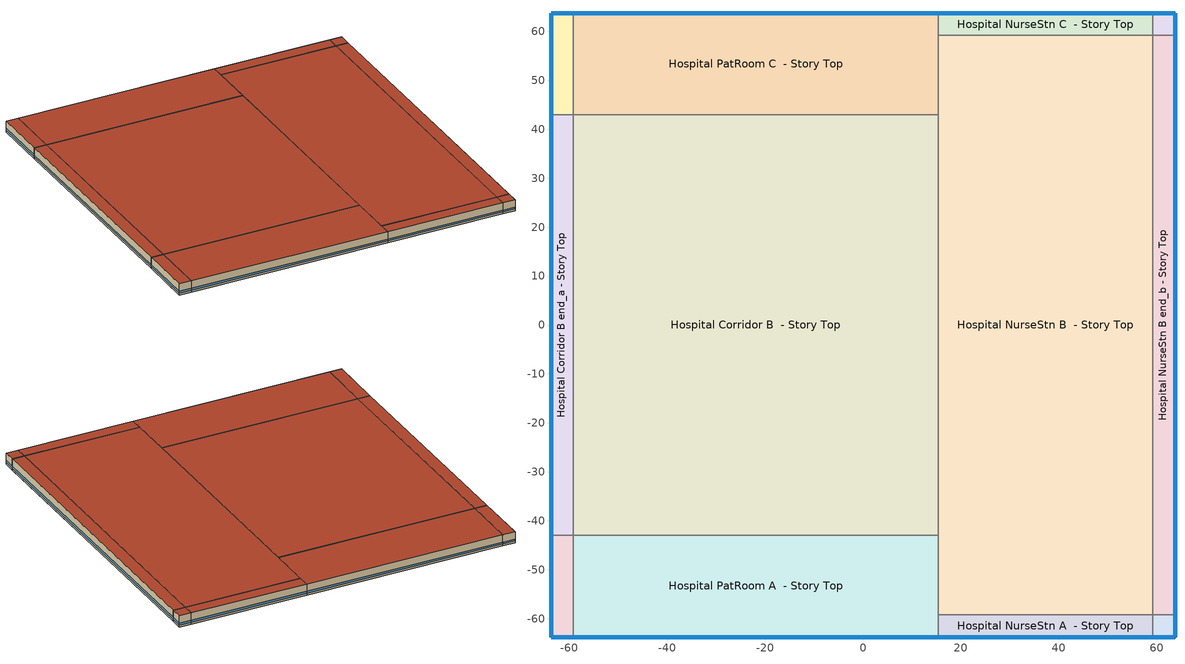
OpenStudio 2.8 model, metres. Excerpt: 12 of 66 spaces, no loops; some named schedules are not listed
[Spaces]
Hospital PatRoom A end_a - Story Top
 floor adiabatic (Typical Interior Floor): -63.75,-63.75 -63.75,-42.92 -59.18,-42.92 -59.18,-63.75 z4.27
 wall outside: -63.75,-42.92 -63.75,-63.75 -59.18,-63.75 z4.27:8.53
 wall to Hospital Corridor B end_a - Story Top: -59.18,-42.92 -63.75,-42.92 z4.27:8.53
 wall to Hospital PatRoom A  - Story Top: -59.18,-63.75 -59.18,-42.92 z4.27:8.53
 window: -63.75,-42.95 -63.75,-63.73 z5.03:5.71; -63.73,-63.75 -59.21,-63.75 z5.03:5.72
 roof outside: -59.18,-63.75 -59.18,-42.92 -63.75,-42.92 -63.75,-63.75 z8.53
Hospital Corridor B end_a - Story Top
 floor adiabatic (Typical Interior Floor): -63.75,-42.92 -63.75,42.92 -59.18,42.92 -59.18,-42.92 z4.27
 wall outside: -63.75,42.92 -63.75,-42.92 z4.27:8.53
 wall to Hospital PatRoom C end_a - Story Top: -59.18,42.92 -63.75,42.92 z4.27:8.53
 wall to Hospital Corridor B  - Story Top: -59.18,-42.92 -59.18,42.92 z4.27:8.53
 window: -63.75,42.9 -63.75,-42.9 z5.03:5.71
 roof outside: -59.18,-42.92 -59.18,42.92 -63.75,42.92 -63.75,-42.92 z8.53
Hospital PatRoom C end_a - Story Top
 floor adiabatic (Typical Interior Floor): -63.75,42.92 -63.75,63.75 -59.18,63.75 -59.18,42.92 z4.27
 wall outside: -59.18,63.75 -63.75,63.75 -63.75,42.92 z4.27:8.53
 wall to Hospital PatRoom C  - Story Top: -59.18,42.92 -59.18,63.75 z4.27:8.53
 window: -63.75,63.73 -63.75,42.95 z5.03:5.71; -59.21,63.75 -63.73,63.75 z5.03:5.72
 roof outside: -59.18,42.92 -59.18,63.75 -63.75,63.75 -63.75,42.92 z8.53
Hospital PatRoom A  - Story Top
 floor adiabatic (Typical Interior Floor): -59.18,-63.75 -59.18,-42.92 15.39,-42.92 15.39,-63.75 z4.27
 wall outside: -59.18,-63.75 15.39,-63.75 z4.27:8.53
 wall to Hospital Corridor B  - Story Top: 15.39,-42.92 -59.18,-42.92 z4.27:8.53
 wall to Hospital NurseStn A  - Story Top: 15.39,-63.75 15.39,-59.18 z4.27:8.53
 wall to Hospital NurseStn B  - Story Top: 15.39,-59.18 15.39,-42.92 z4.27:8.53
 window: -59.16,-63.75 15.36,-63.75 z5.03:5.71
 roof outside: 15.39,-63.75 15.39,-42.92 -59.18,-42.92 -59.18,-63.75 z8.53
Hospital Corridor B  - Story Top
 floor adiabatic (Typical Interior Floor): -59.18,-42.92 -59.18,42.92 15.39,42.92 15.39,-42.92 z4.27
 wall to Hospital PatRoom C  - Story Top: 15.39,42.92 -59.18,42.92 z4.27:8.53
 wall to Hospital NurseStn B  - Story Top: 15.39,-42.92 15.39,42.92 z4.27:8.53
 roof outside: 15.39,-42.92 15.39,42.92 -59.18,42.92 -59.18,-42.92 z8.53
Hospital PatRoom C  - Story Top
 floor adiabatic (Typical Interior Floor): -59.18,42.92 -59.18,63.75 15.39,63.75 15.39,42.92 z4.27
 wall outside: 15.39,63.75 -59.18,63.75 z4.27:8.53
 wall to Hospital NurseStn B  - Story Top: 15.39,42.92 15.39,59.18 z4.27:8.53
 wall to Hospital NurseStn C  - Story Top: 15.39,59.18 15.39,63.75 z4.27:8.53
 window: 15.36,63.75 -59.16,63.75 z5.03:5.71
 roof outside: 15.39,42.92 15.39,63.75 -59.18,63.75 -59.18,42.92 z8.53
Hospital NurseStn A  - Story Top
 floor adiabatic (Typical Interior Floor): 15.39,-63.75 15.39,-59.18 59.18,-59.18 59.18,-63.75 z4.27
 wall outside: 15.39,-63.75 59.18,-63.75 z4.27:8.53
 wall to Hospital NurseStn B  - Story Top: 59.18,-59.18 15.39,-59.18 z4.27:8.53
 wall to Hospital NurseStn A end_b - Story Top: 59.18,-63.75 59.18,-59.18 z4.27:8.53
 window: 15.41,-63.75 59.16,-63.75 z5.03:5.71
 roof outside: 59.18,-63.75 59.18,-59.18 15.39,-59.18 15.39,-63.75 z8.53
Hospital NurseStn B  - Story Top
 floor adiabatic (Typical Interior Floor): 15.39,-59.18 15.39,59.18 59.18,59.18 59.18,-59.18 z4.27
 wall to Hospital NurseStn C  - Story Top: 59.18,59.18 15.39,59.18 z4.27:8.53
 wall to Hospital NurseStn B end_b - Story Top: 59.18,-59.18 59.18,59.18 z4.27:8.53
 roof outside: 59.18,-59.18 59.18,59.18 15.39,59.18 15.39,-59.18 z8.53
Hospital NurseStn C  - Story Top
 floor adiabatic (Typical Interior Floor): 15.39,59.18 15.39,63.75 59.18,63.75 59.18,59.18 z4.27
 wall outside: 59.18,63.75 15.39,63.75 z4.27:8.53
 wall to Hospital NurseStn C end_b - Story Top: 59.18,59.18 59.18,63.75 z4.27:8.53
 window: 59.16,63.75 15.41,63.75 z5.03:5.71
 roof outside: 59.18,59.18 59.18,63.75 15.39,63.75 15.39,59.18 z8.53
Hospital NurseStn A end_b - Story Top
 floor adiabatic (Typical Interior Floor): 59.18,-63.75 59.18,-59.18 63.75,-59.18 63.75,-63.75 z4.27
 wall outside: 59.18,-63.75 63.75,-63.75 63.75,-59.18 z4.27:8.53
 wall to Hospital NurseStn B end_b - Story Top: 63.75,-59.18 59.18,-59.18 z4.27:8.53
 window: 63.75,-63.73 63.75,-59.21 / 59.21,-63.75 63.73,-63.75 z5.03:5.72
 roof outside: 63.75,-63.75 63.75,-59.18 59.18,-59.18 59.18,-63.75 z8.53
Hospital NurseStn B end_b - Story Top
 floor adiabatic (Typical Interior Floor): 59.18,-59.18 59.18,59.18 63.75,59.18 63.75,-59.18 z4.27
 wall outside: 63.75,-59.18 63.75,59.18 z4.27:8.53
 wall to Hospital NurseStn C end_b - Story Top: 63.75,59.18 59.18,59.18 z4.27:8.53
 window: 63.75,-59.16 63.75,59.16 z5.03:5.71
 roof outside: 63.75,-59.18 63.75,59.18 59.18,59.18 59.18,-59.18 z8.53
Hospital NurseStn C end_b - Story Top
 floor adiabatic (Typical Interior Floor): 59.18,59.18 59.18,63.75 63.75,63.75 63.75,59.18 z4.27
 wall outside: 63.75,59.18 63.75,63.75 59.18,63.75 z4.27:8.53
 window: 63.73,63.75 59.21,63.75 / 63.75,59.21 63.75,63.73 z5.03:5.72
 roof outside: 63.75,59.18 63.75,63.75 59.18,63.75 59.18,59.18 z8.53
[Site]
Dodge Co_WI_USA: Latitude {deg}=43.43; Longitude {deg}=-88.7; Time Zone {hr}=-6; Elevation {m}=285; Terrain=City
[Site:WaterMainsTemperature]
Calculation Method=Correlation; Annual Average Outdoor Air Temperature {C}=8.76917; Maximum Difference In Monthly Average Outdoor Air Temperatures {deltaC}=28.25
[SizingPeriod:DesignDay] Daily Dry-Bulb Temperature Range {deltaC}=10.1; Barometric Pressure {Pa}=97948; Wind Speed {m/s}=4.8; Wind Direction {deg}=210; Sky Clearness=0; Rain Indicator=0; Snow Indicator=0; Day of Month=21; Month=7; Day Type=SummerDesignDay; Daylight Saving Time Indicator=0; Dry-Bulb Temperature Range Modifier Type=DefaultMultipliers; Solar Model Indicator=ASHRAETau; ASHRAE Taub=0.391; ASHRAE Taud=2.254
Name | Maximum Dry-Bulb Temperature {C} | Humidity Indicating Conditions at Maximum Dry-Bulb | Humidity Indicating Type
Dodge Co Ann Clg .4% Condns DB=>MWB 1 | 31.1 | 23.9 | Wetbulb
Dodge Co Ann Clg .4% Condns WB=>MDB 1 | 28.9 | 25.5 | Wetbulb
Dodge Co Ann Clg 1% Condns DB=>MWB 1 | 29 | 22.5 | Wetbulb
Dodge Co Ann Clg 2% Condns DP=>MDB 1 | 25.3 | 22.4 | Dewpoint
[ClimateZones]
Climate Zone Institution Name 1=ASHRAE; Climate Zone Document Name 1=ANSI/ASHRAE Standard 169; Climate Zone Document Year 1=2006; Climate Zone Value 1=ASHRAE 169-2013-6A
[Building]
ComStock DOE Ref Pre-1980|Hospital: North Axis {deg}=180; Default Construction Set=Res ComStock DOE Ref Pre-1980 - Hospital - ASHRAE 169-2013-6A; Default Schedule Set=Building Default Schedule Set; Standards Building Type=Hospital
[Site:GroundTemperature:BuildingSurface]
19.332, 19.336, 19.402, 19.499, 20.187, 21.576, 22.125, 22.272, 20.641, 19.872, 19.644, 19.476
[DefaultConstructionSet]
Res ComStock DOE Ref Pre-1980 - Hospital - ASHRAE 169-2013-6A: Default Exterior Surface Constructions=Default Surface Constructions 1; Default Interior Surface Constructions=Default Surface Constructions 2; Default Ground Contact Surface Constructions=Default Surface Constructions 3; Default Exterior SubSurface Constructions=Default Sub Surface Constructions 1; Default Interior SubSurface Constructions=Default Sub Surface Constructions 2; Interior Partition Construction=Typical Interior Partition
[DefaultSurfaceConstructions]
Name | Floor Construction | Wall Construction | Roof Ceiling Construction
Default Surface Constructions 1 | Typical Insulated Exterior Mass Floor | Typical Insulated Exterior Mass Wall R-6.9 | Typical IEAD Roof R-16.67
Default Surface Constructions 2 | Typical Interior Floor | Typical Interior Wall | Typical Interior Ceiling
Default Surface Constructions 3 | ext-slab | Typical Insulated Basement Mass Wall
[Construction]
Typical Insulated Exterior Mass Floor: 4 in. Normalweight Concrete Floor, Typical Carpet Pad
Typical Insulated Exterior Mass Wall R-6.9: 1IN Stucco, 8IN CONCRETE HW RefBldg, Typical Insulation R-4.51, 1/2IN Gypsum
Typical IEAD Roof R-16.67: Roof Membrane, Typical Insulation R-15.55, Metal Roof Surface
Typical Interior Floor: 100mm Normalweight concrete floor, CP02 CARPET PAD
Typical Interior Wall: G01 13mm gypsum board, G01 13mm gypsum board
Typical Interior Ceiling: CP02 CARPET PAD, 100mm Normalweight concrete floor
ext-slab: 6 in. Normalweight Concrete Floor
Typical Insulated Basement Mass Wall: 8 in. Concrete Block Basement Wall
U 0.62 SHGC 0.41 Simple Glazing Window U-0.62 SHGC 0.41: U 0.62 SHGC 0.41 Simple Glazing U-1.23 SHGC 0.41
U 0.62 SHGC 0.41 Simple Glazing Window U-0.62 SHGC 0.41 1: U 0.62 SHGC 0.41 Simple Glazing U-1.23 SHGC 0.41 1
Typical Insulated Metal Door: F08 Metal surface, Typical Insulation
U 0.88 SHGC 0.16 Sgl Ref-A-L Clr 6mm: REF A CLEAR LO 6MM
Typical Overhead Door: Typical Insulation
Typical Interior Window: Clear 3mm
Typical Interior Door; Typical Interior Partition: G05 25mm wood
InteriorFurnishings 1: Std Wood 6inch 1
[Material:NoMass] Roughness=Smooth; Thermal Absorptance=0.9; Solar Absorptance=0.7
Name | Thermal Resistance {m2-K/W} | Visible Absorptance
Typical Insulation R-4.51 | 0.793917 | 0.7
Typical Carpet Pad; CP02 CARPET PAD | 0.21648 | 0.8
Typical Insulation R-15.55 | 2.73841 | 0.7
Typical Insulation | 0.0282222 | 0.7
[Material]
Name | Roughness | Thickness {m} | Conductivity {W/m-K} | Density {kg/m3} | Specific Heat {J/kg-K} | Thermal Absorptance | Solar Absorptance | Visible Absorptance
4 in. Normalweight Concrete Floor | MediumRough | 0.1016 | 2.31 | 2322 | 832 | 0.9 | 0.7 | 0.7
1IN Stucco | Smooth | 0.0253 | 0.6918 | 1858 | 837 | 0.9 | 0.7 | 0.92
8IN CONCRETE HW RefBldg | Rough | 0.2032 | 1.311 | 2240 | 836.8 | 0.9 | 0.7 | 0.7
1/2IN Gypsum | Smooth | 0.0127 | 0.16 | 784.9 | 830 | 0.9 | 0.4 | 0.4
Roof Membrane | VeryRough | 0.0095 | 0.16 | 1121.29 | 1460 | 0.9 | 0.7 | 0.7
Metal Roof Surface; F08 Metal surface | Smooth | 0.0008 | 45.28 | 7824 | 500 | 0.9 | 0.7 | 0.7
100mm Normalweight concrete floor | MediumRough | 0.1016 | 2.31045 | 2322 | 832.557 |  | 0 | 0
G01 13mm gypsum board | Smooth | 0.0127 | 0.160031 | 800.001 | 1090.73 | 0.9 | 0.7 | 0.5
6 in. Normalweight Concrete Floor | MediumRough | 0.1524 | 2.31 | 2322 | 832 | 0.9 | 0.7 | 0.7
8 in. Concrete Block Basement Wall | MediumRough | 0.2032 | 1.326 | 1842 | 912 | 0.9 | 0.7 | 0.7
G05 25mm wood | MediumSmooth | 0.0254 | 0.15 | 608 | 1630 | 0.9 | 0.5 | 0.5
Std Wood 6inch 1 | MediumSmooth | 0.15 | 0.12 | 540 | 1210 | 0.9 | 0.7 | 0.7
[DefaultSubSurfaceConstructions]
Name | Fixed Window Construction | Operable Window Construction | Door Construction | Glass Door Construction | Overhead Door Construction | Tubular Daylight Dome Construction | Tubular Daylight Diffuser Construction
Default Sub Surface Constructions 1 | U 0.62 SHGC 0.41 Simple Glazing Window U-0.62 SHGC 0.41 | U 0.62 SHGC 0.41 Simple Glazing Window U-0.62 SHGC 0.41 1 | Typical Insulated Metal Door | U 0.88 SHGC 0.16 Sgl Ref-A-L Clr 6mm | Typical Overhead Door | Typical Interior Window | Typical Interior Window
Default Sub Surface Constructions 2 | Typical Interior Window | Typical Interior Window | Typical Interior Door
[WindowMaterial:SimpleGlazingSystem] U-Factor {W/m2-K}=7; Solar Heat Gain Coefficient=0.41; Visible Transmittance=0.32
U 0.62 SHGC 0.41 Simple Glazing U-1.23 SHGC 0.41; U 0.62 SHGC 0.41 Simple Glazing U-1.23 SHGC 0.41 1
[WindowMaterial:Glazing] Optical Data Type=SpectralAverage; Infrared Transmittance at Normal Incidence=0; Front Side Infrared Hemispherical Emissivity=0.84; Conductivity {W/m-K}=0.9; Dirt Correction Factor for Solar and Visible Transmittance=1; Solar Diffusing=No
Name | Thickness {m} | Solar Transmittance at Normal Incidence | Front Side Solar Reflectance at Normal Incidence | Back Side Solar Reflectance at Normal Incidence | Visible Transmittance at Normal Incidence | Front Side Visible Reflectance at Normal Incidence | Back Side Visible Reflectance at Normal Incidence | Back Side Infrared Hemispherical Emissivity
REF A CLEAR LO 6MM | 0.006 | 0.066 | 0.341 | 0.493 | 0.08 | 0.41 | 0.37 | 0.4
Clear 3mm | 0.003 | 0.837 | 0.075 | 0.075 | 0.898 | 0.081 | 0.081 | 0.84
[SpaceType] Standards Building Type=Hospital
Name | Default Schedule Set | Design Specification Outdoor Air Object | Standards Space Type
Hospital PatRoom - ComStock DOE Ref Pre-1980 | Hospital PatRoom Schedule Set | Hospital PatRoom Ventilation | PatRoom
Hospital NurseStn - ComStock DOE Ref Pre-1980 | Hospital NurseStn Schedule Set | Hospital NurseStn Ventilation | NurseStn
Hospital Corridor - ComStock DOE Ref Pre-1980 | Hospital Corridor Schedule Set | Hospital Corridor Ventilation | Corridor
[BuildingStory]
Story Top: Nominal Z Coordinate {m}=4.2672; Nominal Floor to Floor Height {m}=4.2672
[Space] Building Story=Story Top
Name | Space Type | Thermal Zone
Hospital PatRoom A end_a - Story Top | Hospital PatRoom - ComStock DOE Ref Pre-1980 | Zone Hospital PatRoom A end_a - Story Top
Hospital Corridor B end_a - Story Top | Hospital Corridor - ComStock DOE Ref Pre-1980 | Zone Hospital Corridor B end_a - Story Top
Hospital PatRoom C end_a - Story Top | Hospital PatRoom - ComStock DOE Ref Pre-1980 | Zone Hospital PatRoom C end_a - Story Top
Hospital PatRoom A  - Story Top | Hospital PatRoom - ComStock DOE Ref Pre-1980 | Zone Hospital PatRoom A  - Story Top
Hospital Corridor B  - Story Top | Hospital Corridor - ComStock DOE Ref Pre-1980 | Zone Hospital Corridor B  - Story Top
Hospital PatRoom C  - Story Top | Hospital PatRoom - ComStock DOE Ref Pre-1980 | Zone Hospital PatRoom C  - Story Top
Hospital NurseStn A  - Story Top | Hospital NurseStn - ComStock DOE Ref Pre-1980 | Zone Hospital NurseStn A  - Story Top
Hospital NurseStn B  - Story Top | Hospital NurseStn - ComStock DOE Ref Pre-1980 | Zone Hospital NurseStn B  - Story Top
Hospital NurseStn C  - Story Top | Hospital NurseStn - ComStock DOE Ref Pre-1980 | Zone Hospital NurseStn C  - Story Top
Hospital NurseStn A end_b - Story Top | Hospital NurseStn - ComStock DOE Ref Pre-1980 | Zone Hospital NurseStn A end_b - Story Top
Hospital NurseStn B end_b - Story Top | Hospital NurseStn - ComStock DOE Ref Pre-1980 | Zone Hospital NurseStn B end_b - Story Top
Hospital NurseStn C end_b - Story Top | Hospital NurseStn - ComStock DOE Ref Pre-1980 | Zone Hospital NurseStn C end_b - Story Top
[ThermalZone] Multiplier=1; Use Ideal Air Loads=No
Name | Thermostat
Zone Hospital PatRoom A end_a - Story Top | Hospital PatRoom - ComStock DOE Ref Pre-1980 Thermostat 2
Zone Hospital Corridor B end_a - Story Top | Hospital Corridor - ComStock DOE Ref Pre-1980 Thermostat 1
Zone Hospital PatRoom C end_a - Story Top | Hospital PatRoom - ComStock DOE Ref Pre-1980 Thermostat 3
Zone Hospital PatRoom A  - Story Top | Hospital PatRoom - ComStock DOE Ref Pre-1980 Thermostat 1
Zone Hospital Corridor B  - Story Top | Hospital Corridor - ComStock DOE Ref Pre-1980 Thermostat
Zone Hospital PatRoom C  - Story Top | Hospital PatRoom - ComStock DOE Ref Pre-1980 Thermostat
Zone Hospital NurseStn A  - Story Top | Hospital NurseStn - ComStock DOE Ref Pre-1980 Thermostat 8
Zone Hospital NurseStn B  - Story Top | Hospital NurseStn - ComStock DOE Ref Pre-1980 Thermostat 5
Zone Hospital NurseStn C  - Story Top | Hospital NurseStn - ComStock DOE Ref Pre-1980 Thermostat 2
Zone Hospital NurseStn A end_b - Story Top | Hospital NurseStn - ComStock DOE Ref Pre-1980 Thermostat 1
Zone Hospital NurseStn B end_b - Story Top | Hospital NurseStn - ComStock DOE Ref Pre-1980 Thermostat 3
Zone Hospital NurseStn C end_b - Story Top | Hospital NurseStn - ComStock DOE Ref Pre-1980 Thermostat
[People:Definition] Number of People Calculation Method=People/Area; Fraction Radiant=0.3
Name | People per Space Floor Area {person/m2}
Hospital Corridor People Definition | 0.0107639
Hospital PatRoom People Definition | 0.0538196
Hospital NurseStn People Definition | 0.0768543
[People] Work Efficiency Schedule=Work Efficiency Schedule; Clothing Insulation Schedule=Clothing Schedule; Air Velocity Schedule=Air Velocity Schedule; Multiplier=1
Name | People Definition | Space or SpaceType
Hospital Corridor People | Hospital Corridor People Definition | Hospital Corridor - ComStock DOE Ref Pre-1980
Hospital PatRoom People | Hospital PatRoom People Definition | Hospital PatRoom - ComStock DOE Ref Pre-1980
Hospital NurseStn People | Hospital NurseStn People Definition | Hospital NurseStn - ComStock DOE Ref Pre-1980
[Lights:Definition] Design Level Calculation Method=Watts/Area; Fraction Radiant=0.7; Fraction Visible=0.2; Return Air Fraction=0
Name | Watts per Space Floor Area {W/m2}
Hospital Corridor Lights Definition; Hospital NurseStn Lights Definition | 10.7639
Hospital PatRoom Lights Definition | 7.53474
[Lights] Fraction Replaceable=1
Name | Lights Definition | Space or SpaceType
Hospital Corridor Lights | Hospital Corridor Lights Definition | Hospital Corridor - ComStock DOE Ref Pre-1980
Hospital PatRoom Lights | Hospital PatRoom Lights Definition | Hospital PatRoom - ComStock DOE Ref Pre-1980
Hospital NurseStn Lights | Hospital NurseStn Lights Definition | Hospital NurseStn - ComStock DOE Ref Pre-1980
[DesignSpecification:OutdoorAir] Outdoor Air Method=Sum; Outdoor Air Flow per Person {m3/s-person}=0; Outdoor Air Flow Rate {m3/s}=0; Outdoor Air Flow Air Changes per Hour {1/hr}=0
Name | Outdoor Air Flow per Floor Area {m3/s-m2}
Hospital Corridor Ventilation | 0.000254
Hospital PatRoom Ventilation | 0.0023876
Hospital NurseStn Ventilation | 0.000725424
[DefaultScheduleSet]
Name | Number of People Schedule | People Activity Level Schedule | Lighting Schedule | Electric Equipment Schedule | Infiltration Schedule | Hours of Operation Schedule
Hospital Corridor Schedule Set | Hospital Critical Occ | Hospital Activity | Hospital Admin Light | Hospital Admin Equipment | Hospital Infil Quarter On
Hospital PatRoom Schedule Set | Hospital Critical Occ | Hospital Activity | Hospital Critical Light | Hospital Critical Equip | Hospital Infil Quarter On
Hospital NurseStn Schedule Set | Hospital Bldg Occ | Hospital Activity | Hospital Admin Light | Hospital Admin Equipment | Hospital Infil Quarter On
Building Default Schedule Set |  |  |  |  |  | Building Hours of Operation NonResidential
[ElectricEquipment:Definition] Design Level Calculation Method=Watts/Area; Fraction Latent=0; Fraction Radiant=0.5; Fraction Lost=0
Name | Watts per Space Floor Area {W/m2}
Hospital PatRoom Elec Equip Definition | 21.5278
Hospital NurseStn Elec Equip Definition | 11.1945
[ElectricEquipment]
Name | Electric Equipment Definition | Space or SpaceType
Hospital PatRoom Elec Equip | Hospital PatRoom Elec Equip Definition | Hospital PatRoom - ComStock DOE Ref Pre-1980
Hospital NurseStn Elec Equip | Hospital NurseStn Elec Equip Definition | Hospital NurseStn - ComStock DOE Ref Pre-1980
[SpaceInfiltration:DesignFlowRate] Schedule=Always On Discrete; Design Flow Rate Calculation Method=Flow/ExteriorArea; Constant Term Coefficient=0; Temperature Term Coefficient=0; Velocity Term Coefficient=0.224; Velocity Squared Term Coefficient=0
Name | Space or SpaceType | Flow per Exterior Surface Area {m3/s-m2}
Hospital Corridor B end_a - Story Top Infiltration | Hospital Corridor B end_a - Story Top | 0.00049494
Hospital NurseStn A  - Story Top Infiltration | Hospital NurseStn A  - Story Top | 0.00049494
Hospital NurseStn A end_b - Story Top Infiltration | Hospital NurseStn A end_b - Story Top | 0.000667593
Hospital NurseStn B end_b - Story Top Infiltration | Hospital NurseStn B end_b - Story Top | 0.00049494
Hospital NurseStn C  - Story Top Infiltration | Hospital NurseStn C  - Story Top | 0.00049494
Hospital NurseStn C end_b - Story Top Infiltration | Hospital NurseStn C end_b - Story Top | 0.000667593
Hospital PatRoom A  - Story Top Infiltration | Hospital PatRoom A  - Story Top | 0.000174303
Hospital PatRoom A end_a - Story Top Infiltration | Hospital PatRoom A end_a - Story Top | 0.000545742
Hospital PatRoom C  - Story Top Infiltration | Hospital PatRoom C  - Story Top | 0.000174303
Hospital PatRoom C end_a - Story Top Infiltration | Hospital PatRoom C end_a - Story Top | 0.000545742
[Exterior:Lights:Definition]
Name | Design Level {W}
Parking Areas and Drives Def (W/ft^2) | 0.15
Building Facades Def (W/ft^2) | 0.2
Main Entries Def (W/ft) | 30
Other Doors Def (W/ft) | 20
Emergency Canopies Def (W/ft^2) | 0.5
[Exterior:Lights] Schedule=Always On Discrete; Control Option=AstronomicalClock
Name | Exterior Lights Definition | Multiplier
Parking Areas and Drives | Parking Areas and Drives Def (W/ft^2) | 98375
Building Facades | Building Facades Def (W/ft^2) | 23426.5
Main Entries | Main Entries Def (W/ft) | 280
Other Doors | Other Doors Def (W/ft) | 266
Emergency Canopies | Emergency Canopies Def (W/ft^2) | 720
[ThermostatSetpoint:DualSetpoint]
Name | Heating Setpoint Temperature Schedule | Cooling Setpoint Temperature Schedule
Hospital Corridor - ComStock DOE Ref Pre-1980 Thermostat; Hospital Corridor - ComStock DOE Ref Pre-1980 Thermostat 1; Hospital NurseStn - ComStock DOE Ref Pre-1980 Thermostat; Hospital NurseStn - ComStock DOE Ref Pre-1980 Thermostat 1; Hospital NurseStn - ComStock DOE Ref Pre-1980 Thermostat 2; Hospital NurseStn - ComStock DOE Ref Pre-1980 Thermostat 3; Hospital NurseStn - ComStock DOE Ref Pre-1980 Thermostat 5; Hospital NurseStn - ComStock DOE Ref Pre-1980 Thermostat 8 | Hospital Bldg HtgSetp | Hospital Bldg ClgSetp
Hospital PatRoom - ComStock DOE Ref Pre-1980 Thermostat; Hospital PatRoom - ComStock DOE Ref Pre-1980 Thermostat 1; Hospital PatRoom - ComStock DOE Ref Pre-1980 Thermostat 2; Hospital PatRoom - ComStock DOE Ref Pre-1980 Thermostat 3 | Hospital Critical HtgSetp | Hospital Critical ClgSetp
[InternalMass:Definition]
Internal Mass Definition 2: Construction=InteriorFurnishings 1; Design Level Calculation Method=SurfaceArea/Area; Surface Area per Space Floor Area=2
[InternalMass] Internal Mass Definition=Internal Mass Definition 2; Multiplier=1
Name | Space or SpaceType
Hospital NurseStn C end_b - Story Top Mass | Hospital NurseStn C end_b - Story Top
Hospital NurseStn A end_b - Story Top Mass | Hospital NurseStn A end_b - Story Top
Hospital NurseStn C  - Story Top Mass | Hospital NurseStn C  - Story Top
Hospital PatRoom C  - Story Top Mass | Hospital PatRoom C  - Story Top
Hospital Corridor B  - Story Top Mass | Hospital Corridor B  - Story Top
Hospital PatRoom A  - Story Top Mass | Hospital PatRoom A  - Story Top
Hospital PatRoom A end_a - Story Top Mass | Hospital PatRoom A end_a - Story Top
Hospital PatRoom C end_a - Story Top Mass | Hospital PatRoom C end_a - Story Top
Hospital NurseStn B end_b - Story Top Mass | Hospital NurseStn B end_b - Story Top
Hospital NurseStn B  - Story Top Mass | Hospital NurseStn B  - Story Top
Hospital Corridor B end_a - Story Top Mass | Hospital Corridor B end_a - Story Top
Hospital NurseStn A  - Story Top Mass | Hospital NurseStn A  - Story Top
[Schedule:Ruleset]
Name | Default Day Schedule | Summer Design Day Schedule | Winter Design Day Schedule
Clothing Schedule | Clothing Schedule Default Winter Clothes
Air Velocity Schedule | Air Velocity Schedule Default
Work Efficiency Schedule | Work Efficiency Schedule Default
Hospital Critical Occ | Hospital Critical Occ Default | Hospital Critical Occ Summer Design Day | Hospital Critical Occ Winter Design Day
Hospital Activity | Hospital Activity Default | Hospital Activity Summer Design Day | Hospital Activity Winter Design Day
Hospital Admin Light | Hospital Admin Light Default | Hospital Admin Light Summer Design Day | Hospital Admin Light Winter Design Day
Hospital Admin Equipment | Hospital Admin Equipment Default | Hospital Admin Equipment Summer Design Day | Hospital Admin Equipment Winter Design Day
Hospital Infil Quarter On | Hospital Infil Quarter On Default | Hospital Infil Quarter On Summer Design Day | Hospital Infil Quarter On Winter Design Day
Hospital Critical Light | Hospital Critical Light Default | Hospital Critical Light Summer Design Day | Hospital Critical Light Winter Design Day
Hospital Critical Equip | Hospital Critical Equip Default | Hospital Critical Equip Summer Design Day | Hospital Critical Equip Winter Design Day
Hospital Bldg Occ | Hospital Bldg Occ Default | Hospital Bldg Occ Summer Design Day | Hospital Bldg Occ Winter Design Day
Hospital Bldg HtgSetp | Hospital Bldg HtgSetp Default | Hospital Bldg HtgSetp Summer Design Day | Hospital Bldg HtgSetp Winter Design Day
Hospital Bldg ClgSetp | Hospital Bldg ClgSetp Default | Hospital Bldg ClgSetp Summer Design Day | Hospital Bldg ClgSetp Winter Design Day
Hospital Critical HtgSetp | Hospital Critical HtgSetp Default | Hospital Critical HtgSetp Summer Design Day | Hospital Critical HtgSetp Winter Design Day
Hospital Critical ClgSetp | Hospital Critical ClgSetp Default | Hospital Critical ClgSetp Summer Design Day | Hospital Critical ClgSetp Winter Design Day
Building Hours of Operation NonResidential | Building Hours of Operation NonResidential Default | Building Hours of Operation NonResidential Summer Design Day | Building Hours of Operation NonResidential Winter Design Day
[Schedule:Day]
Clothing Schedule Default Winter Clothes; Hospital Infil Quarter On Winter Design Day; Hospital Infil Quarter On Summer Design Day: 24, 0, 1
Clothing Schedule Summer Clothes: 24, 0, 0.5
Air Velocity Schedule Default: 24, 0, 0.2
Work Efficiency Schedule Default: 24, 0, 0
Hospital Critical Occ Default: Yes, 5, 45, 0.4, 6, 0, 0.43125, 6, 15, 0.4625, 6, 30, 0.49375, 6, 45, 0.525, 7, 0, 0.55625, 7, 15, 0.5875, 7, 30, 0.61875, 7, 45, 0.65, 8, 0, 0.68125, 8, 15, 0.7125, 8, 30, 0.74375, 8, 45, 0.775, 9, 0, 0.80625, 9, 15, 0.8375, 9, 30, 0.86875, 9, 45, 0.9, 15, 52, 0.9, 16, 7, 0.844444, 16, 22, 0.788889, 16, 37, 0.733333, 16, 52, 0.677778, 17, 0, 0.65, 18, 0, 0.65, 18, 15, 0.61875, 18, 30, 0.5875, 18, 45, 0.55625, 19, 0, 0.525, 19, 15, 0.49375, 19, 30, 0.4625, 19, 45, 0.43125, 20, 0, 0.4, 24, 0, 0.4
Hospital Critical Occ Winter Design Day; Hospital Critical Occ Summer Design Day: 4, 0, 0.4, 6, 0, 0.65, 18, 0, 0.9, 22, 0, 0.65, 24, 0, 0.4
Hospital Critical Occ Default|WntrDsn|SmrDsn|Sun|Sat Day; autogen Schedule Rule 2 1_day_sch: Yes, 3, 0, 0.4, 3, 15, 0.43125, 3, 30, 0.4625, 3, 45, 0.49375, 4, 0, 0.525, 4, 15, 0.55625, 4, 30, 0.5875, 4, 45, 0.61875, 5, 0, 0.65, 5, 15, 0.68125, 5, 30, 0.7125, 5, 45, 0.74375, 6, 0, 0.775, 6, 15, 0.80625, 6, 30, 0.8375, 6, 45, 0.86875, 7, 0, 0.9, 16, 0, 0.9, 16, 15, 0.884375, 16, 30, 0.86875, 16, 45, 0.853125, 17, 0, 0.8375, 17, 15, 0.821875, 17, 30, 0.80625, 17, 45, 0.790625, 18, 0, 0.775, 18, 15, 0.759375, 18, 30, 0.74375, 18, 45, 0.728125, 19, 0, 0.7125, 19, 15, 0.696875, 19, 30, 0.68125, 19, 45, 0.665625, 20, 0, 0.65, 21, 0, 0.65, 21, 15, 0.61875, 21, 30, 0.5875, 21, 45, 0.55625, 22, 0, 0.525, 22, 15, 0.49375, 22, 30, 0.4625, 22, 45, 0.43125, 23, 0, 0.4, 24, 0, 0.4
Hospital Activity Default; autogen Hospital Activity 0_day_sch: Yes, 24, 0, 120
Hospital Activity Winter Design Day; Hospital Activity Summer Design Day: 24, 0, 120
Hospital Admin Light Default; Hospital Admin Light Default|WntrDsn|SmrDsn|Sun|Sat Day: Yes, 5, 45, 0.1, 6, 0, 0.125, 6, 15, 0.15, 6, 30, 0.175, 6, 45, 0.2, 7, 0, 0.225, 7, 15, 0.25, 7, 30, 0.275, 7, 45, 0.3, 8, 15, 0.3, 8, 30, 0.375, 8, 45, 0.45, 9, 0, 0.525, 9, 15, 0.6, 9, 30, 0.675, 9, 45, 0.75, 10, 0, 0.825, 10, 15, 0.9, 16, 22, 0.9, 16, 30, 0.6, 17, 0, 0.6, 17, 15, 0.5625, 17, 30, 0.525, 17, 45, 0.4875, 18, 0, 0.45, 18, 15, 0.4125, 18, 30, 0.375, 18, 45, 0.3375, 19, 0, 0.3, 19, 30, 0.3, 19, 45, 0.25, 20, 0, 0.2, 20, 15, 0.15, 20, 30, 0.1, 24, 0, 0.1
Hospital Admin Light Winter Design Day; Hospital Admin Light Summer Design Day: 4, 0, 0.1, 6, 0, 0.3, 7, 0, 0.6, 18, 0, 0.9, 21, 0, 0.6, 23, 0, 0.3, 24, 0, 0.1
Hospital Admin Light Sat Day: Yes, 8, 15, 0.1, 8, 30, 0.116667, 8, 45, 0.133333, 9, 0, 0.15, 9, 15, 0.166667, 9, 30, 0.183333, 9, 45, 0.2, 10, 0, 0.216667, 10, 15, 0.233333, 10, 30, 0.25, 10, 45, 0.266667, 11, 0, 0.283333, 11, 15, 0.3, 11, 22, 0.4, 12, 52, 0.4, 13, 7, 0.391837, 13, 22, 0.383673, 13, 37, 0.37551, 13, 52, 0.367347, 14, 7, 0.359184, 14, 22, 0.35102, 14, 37, 0.342857, 14, 52, 0.334694, 15, 7, 0.326531, 15, 22, 0.318367, 15, 37, 0.310204, 15, 52, 0.302041, 15, 56, 0.3, 16, 11, 0.283673, 16, 26, 0.267347, 16, 41, 0.25102, 16, 56, 0.234694, 17, 11, 0.218367, 17, 26, 0.202041, 17, 41, 0.185714, 17, 56, 0.169388, 18, 11, 0.153061, 18, 26, 0.136735, 18, 41, 0.120408, 18, 56, 0.104082, 19, 0, 0.1, 24, 0, 0.1
Hospital Admin Light Sun Day: Yes, 10, 45, 0.05, 16, 52, 0.1, 24, 0, 0.05
Hospital Admin Equipment Default; Hospital Admin Equipment Default|WntrDsn|SmrDsn|Sun|Sat Day: Yes, 5, 45, 0.3, 6, 0, 0.325, 6, 15, 0.35, 6, 30, 0.375, 6, 45, 0.4, 7, 0, 0.425, 7, 15, 0.45, 7, 30, 0.475, 7, 45, 0.5, 8, 0, 0.5625, 8, 15, 0.625, 8, 30, 0.6875, 8, 45, 0.75, 9, 0, 0.8125, 9, 15, 0.875, 9, 30, 0.9375, 9, 45, 1, 16, 26, 1, 16, 41, 0.468, 16, 56, 0.436, 17, 11, 0.404, 17, 26, 0.372, 17, 41, 0.34, 17, 56, 0.308, 18, 0, 0.3, 24, 0, 0.3
Hospital Admin Equipment Winter Design Day; Hospital Admin Equipment Summer Design Day: 4, 0, 0.3, 6, 0, 0.5, 18, 0, 1, 20, 0, 0.5, 24, 0, 0.3
Hospital Admin Equipment Sat Day: Yes, 8, 45, 0.3, 9, 0, 0.332, 9, 15, 0.364, 9, 30, 0.396, 9, 45, 0.428, 10, 0, 0.46, 10, 15, 0.492, 10, 18, 0.5, 12, 52, 0.8, 13, 7, 0.77551, 13, 22, 0.75102, 13, 37, 0.726531, 13, 52, 0.702041, 14, 7, 0.677551, 14, 22, 0.653061, 14, 37, 0.628571, 14, 52, 0.604082, 15, 7, 0.579592, 15, 22, 0.555102, 15, 37, 0.530612, 15, 52, 0.506122, 15, 56, 0.5, 16, 11, 0.483673, 16, 26, 0.467347, 16, 41, 0.45102, 16, 56, 0.434694, 17, 11, 0.418367, 17, 26, 0.402041, 17, 41, 0.385714, 17, 56, 0.369388, 18, 11, 0.353061, 18, 26, 0.336735, 18, 41, 0.320408, 18, 56, 0.304082, 19, 0, 0.3, 24, 0, 0.3
Hospital Admin Equipment Sun Day: Yes, 10, 45, 0.3, 16, 52, 0.5, 24, 0, 0.3
Hospital Infil Quarter On Default; Hospital Infil Quarter On Default|Sun|Sat Day: 24, 0, 0.25
Hospital Critical Light Default: Yes, 5, 45, 0.5, 6, 0, 0.525, 6, 15, 0.55, 6, 30, 0.575, 6, 45, 0.6, 7, 0, 0.625, 7, 15, 0.65, 7, 30, 0.675, 7, 45, 0.7, 8, 0, 0.725, 8, 15, 0.75, 8, 30, 0.775, 8, 45, 0.8, 9, 0, 0.825, 9, 15, 0.85, 9, 30, 0.875, 9, 45, 0.9, 15, 52, 0.9, 16, 7, 0.855556, 16, 22, 0.811111, 16, 37, 0.766667, 16, 52, 0.722222, 17, 0, 0.7, 18, 0, 0.7, 18, 15, 0.675, 18, 30, 0.65, 18, 45, 0.625, 19, 0, 0.6, 19, 15, 0.575, 19, 30, 0.55, 19, 45, 0.525, 20, 0, 0.5, 24, 0, 0.5
Hospital Critical Light Winter Design Day; Hospital Critical Light Summer Design Day: 4, 0, 0.5, 6, 0, 0.7, 18, 0, 0.9, 22, 0, 0.7, 24, 0, 0.5
Hospital Critical Light Default|WntrDsn|SmrDsn|Sun|Sat Day; autogen Schedule Rule 10 1_day_sch: Yes, 3, 0, 0.5, 3, 15, 0.525, 3, 30, 0.55, 3, 45, 0.575, 4, 0, 0.6, 4, 15, 0.625, 4, 30, 0.65, 4, 45, 0.675, 5, 0, 0.7, 5, 15, 0.725, 5, 30, 0.75, 5, 45, 0.775, 6, 0, 0.8, 6, 15, 0.825, 6, 30, 0.85, 6, 45, 0.875, 7, 0, 0.9, 16, 0, 0.9, 16, 15, 0.8875, 16, 30, 0.875, 16, 45, 0.8625, 17, 0, 0.85, 17, 15, 0.8375, 17, 30, 0.825, 17, 45, 0.8125, 18, 0, 0.8, 18, 15, 0.7875, 18, 30, 0.775, 18, 45, 0.7625, 19, 0, 0.75, 19, 15, 0.7375, 19, 30, 0.725, 19, 45, 0.7125, 20, 0, 0.7, 21, 0, 0.7, 21, 15, 0.675, 21, 30, 0.65, 21, 45, 0.625, 22, 0, 0.6, 22, 15, 0.575, 22, 30, 0.55, 22, 45, 0.525, 23, 0, 0.5, 24, 0, 0.5
Hospital Critical Equip Default: Yes, 6, 45, 0.5, 7, 0, 0.53125, 7, 15, 0.5625, 7, 30, 0.59375, 7, 45, 0.625, 8, 0, 0.65625, 8, 15, 0.6875, 8, 30, 0.71875, 8, 45, 0.75, 9, 0, 0.78125, 9, 15, 0.8125, 9, 30, 0.84375, 9, 45, 0.875, 10, 0, 0.90625, 10, 15, 0.9375, 10, 30, 0.96875, 10, 45, 1, 16, 26, 1, 16, 41, 0.752, 16, 56, 0.704, 17, 11, 0.656, 17, 26, 0.608, 17, 41, 0.56, 17, 56, 0.512, 18, 0, 0.5, 24, 0, 0.5
Hospital Critical Equip Summer Design Day: 6, 0, 0.5, 18, 0, 1, 20, 0, 0.8, 24, 0, 0.5
Hospital Critical Equip Default|SmrDsn|Sun|Sat Day; autogen Schedule Rule 11 1_day_sch: Yes, 4, 0, 0.5, 4, 15, 0.53125, 4, 30, 0.5625, 4, 45, 0.59375, 5, 0, 0.625, 5, 15, 0.65625, 5, 30, 0.6875, 5, 45, 0.71875, 6, 0, 0.75, 6, 15, 0.78125, 6, 30, 0.8125, 6, 45, 0.84375, 7, 0, 0.875, 7, 15, 0.90625, 7, 30, 0.9375, 7, 45, 0.96875, 8, 0, 1, 17, 0, 1, 17, 15, 0.975, 17, 30, 0.95, 17, 45, 0.925, 18, 0, 0.9, 18, 15, 0.875, 18, 30, 0.85, 18, 45, 0.825, 19, 0, 0.8, 19, 15, 0.7625, 19, 30, 0.725, 19, 45, 0.6875, 20, 0, 0.65, 20, 15, 0.6125, 20, 30, 0.575, 20, 45, 0.5375, 21, 0, 0.5, 24, 0, 0.5
Hospital Critical Equip Winter Design Day: 24, 0, 0.3
Hospital Bldg Occ Default: Yes, 5, 45, 0.05, 6, 0, 0.06875, 6, 15, 0.0875, 6, 30, 0.10625, 6, 45, 0.125, 7, 0, 0.14375, 7, 15, 0.1625, 7, 30, 0.18125, 7, 45, 0.2, 8, 15, 0.2, 8, 30, 0.275, 8, 45, 0.35, 9, 0, 0.425, 9, 15, 0.5, 9, 30, 0.6, 9, 45, 0.7, 10, 0, 0.8, 10, 15, 0.9, 16, 26, 0.9, 16, 41, 0.452, 16, 56, 0.404, 17, 11, 0.356, 17, 26, 0.308, 17, 41, 0.26, 17, 56, 0.212, 18, 0, 0.2, 18, 15, 0.18125, 18, 30, 0.1625, 18, 45, 0.14375, 19, 0, 0.125, 19, 15, 0.10625, 19, 30, 0.0875, 19, 45, 0.06875, 20, 0, 0.05, 24, 0, 0.05
Hospital Bldg Occ Summer Design Day: 4, 0, 0.05, 6, 0, 0.2, 7, 0, 0.5, 18, 0, 0.9, 20, 0, 0.5, 22, 0, 0.2, 24, 0, 0.05
Hospital Bldg Occ Sun Day: Yes, 10, 45, 0, 16, 52, 0.05, 24, 0, 0
Hospital Bldg Occ Winter Design Day: 7, 0, 0.05, 9, 0, 0.2, 15, 0, 0.3, 20, 0, 0.2, 24, 0, 0.05
Hospital Bldg Occ WntrDsn|Sat Day: Yes, 8, 45, 0.05, 9, 0, 0.074, 9, 15, 0.098, 9, 30, 0.122, 9, 45, 0.146, 10, 0, 0.17, 10, 15, 0.194, 10, 18, 0.2, 12, 52, 0.3, 13, 7, 0.291837, 13, 22, 0.283673, 13, 37, 0.27551, 13, 52, 0.267347, 14, 7, 0.259184, 14, 22, 0.25102, 14, 37, 0.242857, 14, 52, 0.234694, 15, 7, 0.226531, 15, 22, 0.218367, 15, 37, 0.210204, 15, 52, 0.202041, 15, 56, 0.2, 16, 11, 0.187755, 16, 26, 0.17551, 16, 41, 0.163265, 16, 56, 0.15102, 17, 11, 0.138776, 17, 26, 0.126531, 17, 41, 0.114286, 17, 56, 0.102041, 18, 11, 0.0897959, 18, 26, 0.077551, 18, 41, 0.0653061, 18, 56, 0.0530612, 19, 0, 0.05, 24, 0, 0.05
Hospital Bldg HtgSetp Wknd Day; autogen Schedule Rule 21 1_day_sch: Yes, 24, 0, 18.3
Hospital Bldg ClgSetp Wknd Day; autogen Schedule Rule 22 1_day_sch: Yes, 24, 0, 25
Hospital Critical HtgSetp Default; autogen Hospital Critical HtgSetp 0_day_sch: Yes, 24, 0, 21.1
Hospital Critical HtgSetp Winter Design Day; Hospital Critical HtgSetp Summer Design Day: 24, 0, 21.1
Building Hours of Operation NonResidential Sunday: 6, 45, 0, 19, 0, 1, 24, 0, 0
autogen Hospital Critical ClgSetp 0_day_sch: Yes, 24, 0, 22.2
[Schedule:Rule]
Schedule Rule 1: Schedule Ruleset=Clothing Schedule; Rule Order=0; Day Schedule=Clothing Schedule Summer Clothes; Date Specification Type=DateRange; Start Month=5; Start Day=1; End Month=9; End Day=30
Schedule Rule 2: Schedule Ruleset=Hospital Critical Occ; Rule Order=0; Day Schedule=Hospital Critical Occ Default|WntrDsn|SmrDsn|Sun|Sat Day; Date Specification Type=DateRange; Start Month=1; Start Day=1; End Month=12; End Day=31; Apply Sunday=Yes; Apply Saturday=Yes
Schedule Rule 3: Schedule Ruleset=Hospital Admin Light; Rule Order=2; Day Schedule=Hospital Admin Light Default|WntrDsn|SmrDsn|Sun|Sat Day; Date Specification Type=DateRange; Start Month=1; Start Day=1; End Month=12; End Day=31; Apply Sunday=Yes; Apply Saturday=Yes
Schedule Rule 4: Schedule Ruleset=Hospital Admin Light; Rule Order=1; Day Schedule=Hospital Admin Light Sat Day; Date Specification Type=DateRange; Start Month=1; Start Day=1; End Month=12; End Day=31; Apply Saturday=Yes
Schedule Rule 5: Schedule Ruleset=Hospital Admin Light; Rule Order=0; Day Schedule=Hospital Admin Light Sun Day; Date Specification Type=DateRange; Start Month=1; Start Day=1; End Month=12; End Day=31; Apply Sunday=Yes
Schedule Rule 6: Schedule Ruleset=Hospital Admin Equipment; Rule Order=2; Day Schedule=Hospital Admin Equipment Default|WntrDsn|SmrDsn|Sun|Sat Day; Date Specification Type=DateRange; Start Month=1; Start Day=1; End Month=12; End Day=31; Apply Sunday=Yes; Apply Saturday=Yes
Schedule Rule 7: Schedule Ruleset=Hospital Admin Equipment; Rule Order=1; Day Schedule=Hospital Admin Equipment Sat Day; Date Specification Type=DateRange; Start Month=1; Start Day=1; End Month=12; End Day=31; Apply Saturday=Yes
Schedule Rule 8: Schedule Ruleset=Hospital Admin Equipment; Rule Order=0; Day Schedule=Hospital Admin Equipment Sun Day; Date Specification Type=DateRange; Start Month=1; Start Day=1; End Month=12; End Day=31; Apply Sunday=Yes
Schedule Rule 9: Schedule Ruleset=Hospital Infil Quarter On; Rule Order=0; Day Schedule=Hospital Infil Quarter On Default|Sun|Sat Day; Date Specification Type=DateRange; Start Month=1; Start Day=1; End Month=12; End Day=31; Apply Sunday=Yes; Apply Saturday=Yes
Schedule Rule 10: Schedule Ruleset=Hospital Critical Light; Rule Order=0; Day Schedule=Hospital Critical Light Default|WntrDsn|SmrDsn|Sun|Sat Day; Date Specification Type=DateRange; Start Month=1; Start Day=1; End Month=12; End Day=31; Apply Sunday=Yes; Apply Saturday=Yes
Schedule Rule 11: Schedule Ruleset=Hospital Critical Equip; Rule Order=0; Day Schedule=Hospital Critical Equip Default|SmrDsn|Sun|Sat Day; Date Specification Type=DateRange; Start Month=1; Start Day=1; End Month=12; End Day=31; Apply Sunday=Yes; Apply Saturday=Yes
Schedule Rule 12: Schedule Ruleset=Hospital Bldg Occ; Rule Order=1; Day Schedule=Hospital Bldg Occ Sun Day; Date Specification Type=DateRange; Start Month=1; Start Day=1; End Month=12; End Day=31; Apply Sunday=Yes
Schedule Rule 13: Schedule Ruleset=Hospital Bldg Occ; Rule Order=0; Day Schedule=Hospital Bldg Occ WntrDsn|Sat Day; Date Specification Type=DateRange; Start Month=1; Start Day=1; End Month=12; End Day=31; Apply Saturday=Yes
autogen Hospital Activity 0: Schedule Ruleset=Hospital Activity; Rule Order=0; Day Schedule=autogen Hospital Activity 0_day_sch; Date Specification Type=SpecificDates; Apply Sunday=Yes; Apply Saturday=Yes; Apply Monday=Yes; Apply Tuesday=Yes; Apply Wednesday=Yes; Apply Thursday=Yes; Apply Friday=Yes; Specific Month 1=1; Specific Day 1=2; Specific Month 2=1; Specific Day 2=9; Specific Month 3=1; Specific Day 3=16; Specific Month 4=1; Specific Day 4=23; Specific Month 5=1; Specific Day 5=30; Specific Month 6=2; Specific Day 6=6; Specific Month 7=2; Specific Day 7=13; Specific Month 8=2; Specific Day 8=20; Specific Month 9=2; Specific Day 9=27; Specific Month 10=3; Specific Day 10=5; Specific Month 11=3; Specific Day 11=12; Specific Month 12=3; Specific Day 12=19; Specific Month 13=3; Specific Day 13=26; Specific Month 14=4; Specific Day 14=2; Specific Month 15=4; Specific Day 15=9; Specific Month 16=4; Specific Day 16=16; Specific Month 17=4; Specific Day 17=23; Specific Month 18=4; Specific Day 18=30; Specific Month 19=5; Specific Day 19=7; Specific Month 20=5; Specific Day 20=14; Specific Month 21=5; Specific Day 21=21; Specific Month 22=5; Specific Day 22=28; Specific Month 23=6; Specific Day 23=4; Specific Month 24=6; Specific Day 24=11; Specific Month 25=6; Specific Day 25=18; Specific Month 26=6; Specific Day 26=25; Specific Month 27=7; Specific Day 27=2; Specific Month 28=7; Specific Day 28=9; Specific Month 29=7; Specific Day 29=16; Specific Month 30=7; Specific Day 30=23; Specific Month 31=7; Specific Day 31=30; Specific Month 32=8; Specific Day 32=6; Specific Month 33=8; Specific Day 33=13; Specific Month 34=8; Specific Day 34=20; Specific Month 35=8; Specific Day 35=27; Specific Month 36=9; Specific Day 36=3; Specific Month 37=9; Specific Day 37=10; Specific Month 38=9; Specific Day 38=17; Specific Month 39=9; Specific Day 39=24; Specific Month 40=10; Specific Day 40=1; Specific Month 41=10; Specific Day 41=8; Specific Month 42=10; Specific Day 42=15; Specific Month 43=10; Specific Day 43=22; Specific Month 44=10; Specific Day 44=29; Specific Month 45=11; Specific Day 45=5; Specific Month 46=11; Specific Day 46=12; Specific Month 47=11; Specific Day 47=19; Specific Month 48=11; Specific Day 48=26; Specific Month 49=12; Specific Day 49=3; Specific Month 50=12; Specific Day 50=10; Specific Month 51=12; Specific Day 51=17; Specific Month 52=12; Specific Day 52=24; Specific Month 53=12; Specific Day 53=31
autogen Hospital Critical ClgSetp 0: Schedule Ruleset=Hospital Critical ClgSetp; Rule Order=0; Day Schedule=autogen Hospital Critical ClgSetp 0_day_sch; Date Specification Type=SpecificDates; Apply Sunday=Yes; Apply Saturday=Yes; Apply Monday=Yes; Apply Tuesday=Yes; Apply Wednesday=Yes; Apply Thursday=Yes; Apply Friday=Yes; Specific Month 1=1; Specific Day 1=2; Specific Month 2=1; Specific Day 2=9; Specific Month 3=1; Specific Day 3=16; Specific Month 4=1; Specific Day 4=23; Specific Month 5=1; Specific Day 5=30; Specific Month 6=2; Specific Day 6=6; Specific Month 7=2; Specific Day 7=13; Specific Month 8=2; Specific Day 8=20; Specific Month 9=2; Specific Day 9=27; Specific Month 10=3; Specific Day 10=5; Specific Month 11=3; Specific Day 11=12; Specific Month 12=3; Specific Day 12=19; Specific Month 13=3; Specific Day 13=26; Specific Month 14=4; Specific Day 14=2; Specific Month 15=4; Specific Day 15=9; Specific Month 16=4; Specific Day 16=16; Specific Month 17=4; Specific Day 17=23; Specific Month 18=4; Specific Day 18=30; Specific Month 19=5; Specific Day 19=7; Specific Month 20=5; Specific Day 20=14; Specific Month 21=5; Specific Day 21=21; Specific Month 22=5; Specific Day 22=28; Specific Month 23=6; Specific Day 23=4; Specific Month 24=6; Specific Day 24=11; Specific Month 25=6; Specific Day 25=18; Specific Month 26=6; Specific Day 26=25; Specific Month 27=7; Specific Day 27=2; Specific Month 28=7; Specific Day 28=9; Specific Month 29=7; Specific Day 29=16; Specific Month 30=7; Specific Day 30=23; Specific Month 31=7; Specific Day 31=30; Specific Month 32=8; Specific Day 32=6; Specific Month 33=8; Specific Day 33=13; Specific Month 34=8; Specific Day 34=20; Specific Month 35=8; Specific Day 35=27; Specific Month 36=9; Specific Day 36=3; Specific Month 37=9; Specific Day 37=10; Specific Month 38=9; Specific Day 38=17; Specific Month 39=9; Specific Day 39=24; Specific Month 40=10; Specific Day 40=1; Specific Month 41=10; Specific Day 41=8; Specific Month 42=10; Specific Day 42=15; Specific Month 43=10; Specific Day 43=22; Specific Month 44=10; Specific Day 44=29; Specific Month 45=11; Specific Day 45=5; Specific Month 46=11; Specific Day 46=12; Specific Month 47=11; Specific Day 47=19; Specific Month 48=11; Specific Day 48=26; Specific Month 49=12; Specific Day 49=3; Specific Month 50=12; Specific Day 50=10; Specific Month 51=12; Specific Day 51=17; Specific Month 52=12; Specific Day 52=24; Specific Month 53=12; Specific Day 53=31
autogen Schedule Rule 11 1: Schedule Ruleset=Hospital Critical Equip; Rule Order=1; Day Schedule=autogen Schedule Rule 11 1_day_sch; Date Specification Type=SpecificDates; Apply Sunday=Yes; Apply Saturday=Yes; Apply Monday=Yes; Apply Tuesday=Yes; Apply Wednesday=Yes; Apply Thursday=Yes; Apply Friday=Yes; Specific Month 1=1; Specific Day 1=3; Specific Month 2=1; Specific Day 2=10; Specific Month 3=1; Specific Day 3=17; Specific Month 4=1; Specific Day 4=24; Specific Month 5=1; Specific Day 5=31; Specific Month 6=2; Specific Day 6=7; Specific Month 7=2; Specific Day 7=14; Specific Month 8=2; Specific Day 8=21; Specific Month 9=2; Specific Day 9=28; Specific Month 10=3; Specific Day 10=6; Specific Month 11=3; Specific Day 11=13; Specific Month 12=3; Specific Day 12=20; Specific Month 13=3; Specific Day 13=27; Specific Month 14=4; Specific Day 14=3; Specific Month 15=4; Specific Day 15=10; Specific Month 16=4; Specific Day 16=17; Specific Month 17=4; Specific Day 17=24; Specific Month 18=5; Specific Day 18=1; Specific Month 19=5; Specific Day 19=8; Specific Month 20=5; Specific Day 20=15; Specific Month 21=5; Specific Day 21=22; Specific Month 22=5; Specific Day 22=29; Specific Month 23=6; Specific Day 23=5; Specific Month 24=6; Specific Day 24=12; Specific Month 25=6; Specific Day 25=19; Specific Month 26=6; Specific Day 26=26; Specific Month 27=7; Specific Day 27=3; Specific Month 28=7; Specific Day 28=10; Specific Month 29=7; Specific Day 29=17; Specific Month 30=7; Specific Day 30=24; Specific Month 31=7; Specific Day 31=31; Specific Month 32=8; Specific Day 32=7; Specific Month 33=8; Specific Day 33=14; Specific Month 34=8; Specific Day 34=21; Specific Month 35=8; Specific Day 35=28; Specific Month 36=9; Specific Day 36=4; Specific Month 37=9; Specific Day 37=11; Specific Month 38=9; Specific Day 38=18; Specific Month 39=9; Specific Day 39=25; Specific Month 40=10; Specific Day 40=2; Specific Month 41=10; Specific Day 41=9; Specific Month 42=10; Specific Day 42=16; Specific Month 43=10; Specific Day 43=23; Specific Month 44=10; Specific Day 44=30; Specific Month 45=11; Specific Day 45=6; Specific Month 46=11; Specific Day 46=13; Specific Month 47=11; Specific Day 47=20; Specific Month 48=11; Specific Day 48=27; Specific Month 49=12; Specific Day 49=4; Specific Month 50=12; Specific Day 50=11; Specific Month 51=12; Specific Day 51=18; Specific Month 52=12; Specific Day 52=25
autogen Schedule Rule 10 1: Schedule Ruleset=Hospital Critical Light; Rule Order=1; Day Schedule=autogen Schedule Rule 10 1_day_sch; Date Specification Type=SpecificDates; Apply Sunday=Yes; Apply Saturday=Yes; Apply Monday=Yes; Apply Tuesday=Yes; Apply Wednesday=Yes; Apply Thursday=Yes; Apply Friday=Yes; Specific Month 1=1; Specific Day 1=3; Specific Month 2=1; Specific Day 2=10; Specific Month 3=1; Specific Day 3=17; Specific Month 4=1; Specific Day 4=24; Specific Month 5=1; Specific Day 5=31; Specific Month 6=2; Specific Day 6=7; Specific Month 7=2; Specific Day 7=14; Specific Month 8=2; Specific Day 8=21; Specific Month 9=2; Specific Day 9=28; Specific Month 10=3; Specific Day 10=6; Specific Month 11=3; Specific Day 11=13; Specific Month 12=3; Specific Day 12=20; Specific Month 13=3; Specific Day 13=27; Specific Month 14=4; Specific Day 14=3; Specific Month 15=4; Specific Day 15=10; Specific Month 16=4; Specific Day 16=17; Specific Month 17=4; Specific Day 17=24; Specific Month 18=5; Specific Day 18=1; Specific Month 19=5; Specific Day 19=8; Specific Month 20=5; Specific Day 20=15; Specific Month 21=5; Specific Day 21=22; Specific Month 22=5; Specific Day 22=29; Specific Month 23=6; Specific Day 23=5; Specific Month 24=6; Specific Day 24=12; Specific Month 25=6; Specific Day 25=19; Specific Month 26=6; Specific Day 26=26; Specific Month 27=7; Specific Day 27=3; Specific Month 28=7; Specific Day 28=10; Specific Month 29=7; Specific Day 29=17; Specific Month 30=7; Specific Day 30=24; Specific Month 31=7; Specific Day 31=31; Specific Month 32=8; Specific Day 32=7; Specific Month 33=8; Specific Day 33=14; Specific Month 34=8; Specific Day 34=21; Specific Month 35=8; Specific Day 35=28; Specific Month 36=9; Specific Day 36=4; Specific Month 37=9; Specific Day 37=11; Specific Month 38=9; Specific Day 38=18; Specific Month 39=9; Specific Day 39=25; Specific Month 40=10; Specific Day 40=2; Specific Month 41=10; Specific Day 41=9; Specific Month 42=10; Specific Day 42=16; Specific Month 43=10; Specific Day 43=23; Specific Month 44=10; Specific Day 44=30; Specific Month 45=11; Specific Day 45=6; Specific Month 46=11; Specific Day 46=13; Specific Month 47=11; Specific Day 47=20; Specific Month 48=11; Specific Day 48=27; Specific Month 49=12; Specific Day 49=4; Specific Month 50=12; Specific Day 50=11; Specific Month 51=12; Specific Day 51=18; Specific Month 52=12; Specific Day 52=25
autogen Schedule Rule 2 1: Schedule Ruleset=Hospital Critical Occ; Rule Order=1; Day Schedule=autogen Schedule Rule 2 1_day_sch; Date Specification Type=SpecificDates; Apply Sunday=Yes; Apply Saturday=Yes; Apply Monday=Yes; Apply Tuesday=Yes; Apply Wednesday=Yes; Apply Thursday=Yes; Apply Friday=Yes; Specific Month 1=1; Specific Day 1=3; Specific Month 2=1; Specific Day 2=10; Specific Month 3=1; Specific Day 3=17; Specific Month 4=1; Specific Day 4=24; Specific Month 5=1; Specific Day 5=31; Specific Month 6=2; Specific Day 6=7; Specific Month 7=2; Specific Day 7=14; Specific Month 8=2; Specific Day 8=21; Specific Month 9=2; Specific Day 9=28; Specific Month 10=3; Specific Day 10=6; Specific Month 11=3; Specific Day 11=13; Specific Month 12=3; Specific Day 12=20; Specific Month 13=3; Specific Day 13=27; Specific Month 14=4; Specific Day 14=3; Specific Month 15=4; Specific Day 15=10; Specific Month 16=4; Specific Day 16=17; Specific Month 17=4; Specific Day 17=24; Specific Month 18=5; Specific Day 18=1; Specific Month 19=5; Specific Day 19=8; Specific Month 20=5; Specific Day 20=15; Specific Month 21=5; Specific Day 21=22; Specific Month 22=5; Specific Day 22=29; Specific Month 23=6; Specific Day 23=5; Specific Month 24=6; Specific Day 24=12; Specific Month 25=6; Specific Day 25=19; Specific Month 26=6; Specific Day 26=26; Specific Month 27=7; Specific Day 27=3; Specific Month 28=7; Specific Day 28=10; Specific Month 29=7; Specific Day 29=17; Specific Month 30=7; Specific Day 30=24; Specific Month 31=7; Specific Day 31=31; Specific Month 32=8; Specific Day 32=7; Specific Month 33=8; Specific Day 33=14; Specific Month 34=8; Specific Day 34=21; Specific Month 35=8; Specific Day 35=28; Specific Month 36=9; Specific Day 36=4; Specific Month 37=9; Specific Day 37=11; Specific Month 38=9; Specific Day 38=18; Specific Month 39=9; Specific Day 39=25; Specific Month 40=10; Specific Day 40=2; Specific Month 41=10; Specific Day 41=9; Specific Month 42=10; Specific Day 42=16; Specific Month 43=10; Specific Day 43=23; Specific Month 44=10; Specific Day 44=30; Specific Month 45=11; Specific Day 45=6; Specific Month 46=11; Specific Day 46=13; Specific Month 47=11; Specific Day 47=20; Specific Month 48=11; Specific Day 48=27; Specific Month 49=12; Specific Day 49=4; Specific Month 50=12; Specific Day 50=11; Specific Month 51=12; Specific Day 51=18; Specific Month 52=12; Specific Day 52=25
[Schedule:Constant]
Always On Discrete: Value=1
